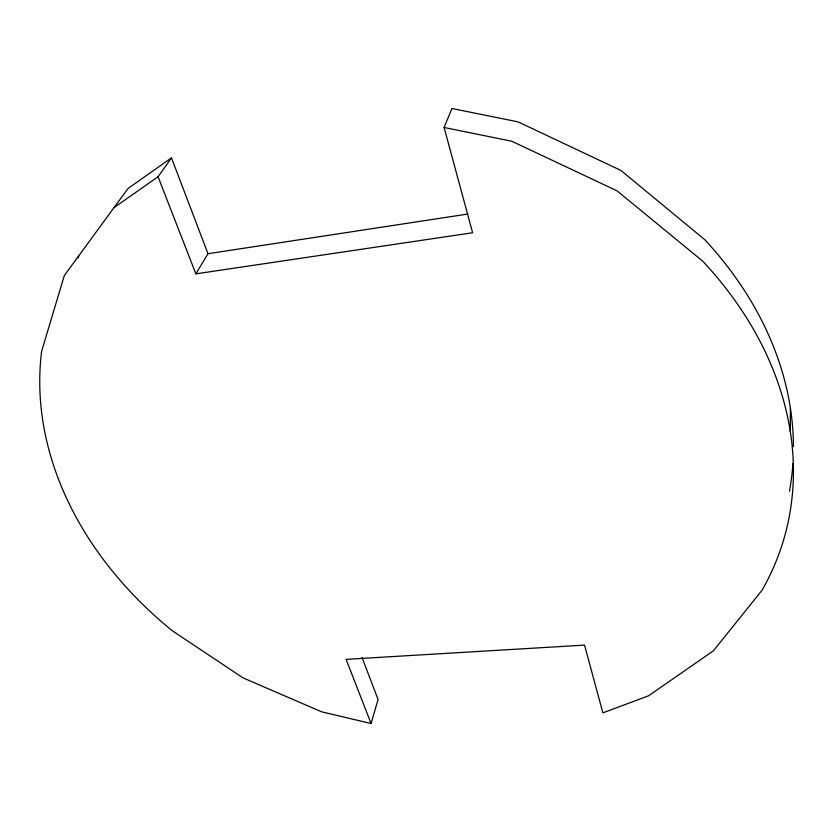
<?xml version="1.0" encoding="UTF-8"?>
<svg xmlns="http://www.w3.org/2000/svg" width="832" height="832" viewBox="0 0 832 832"><rect width="100%" height="100%" fill="white"/><g stroke="black" fill="none" stroke-linecap="round" stroke-linejoin="round"><path stroke-width="1.25" d="M790.338 431.902L790.4 408.148M171.475 157.862L158.08 176.748L195.863 273.853L207.99 253.708L171.475 157.862L127.972 188.552L64.334 275.506L41.6 351.374A384.166 300.716 18.2 0 0 172.38 630.812L243.027 677.882L321.766 711.87L371.062 723.497L378.071 699.546L362.024 657.415M78.146 257.962L78.822 255.746M195.863 273.853L472.607 232.752L444.101 127.483L451.932 108.503L518.086 121.867L620.932 170.456L704.756 239.668A376.667 298.428 18.2 0 1 793.426 446.597M113.942 207.698L158.08 176.748M207.99 253.708L467.979 214.022M444.101 127.483L511.753 141.222L616.99 190.798L702.77 261.206A384.166 300.716 18.2 0 1 762.143 590.075L713.398 650.832L648.482 695.833L602.878 712.858L584.542 645.112L346.112 659.36L371.062 723.497M792.906 463.538A376.667 298.428 18.2 0 1 789.474 491.254"/></g></svg>
